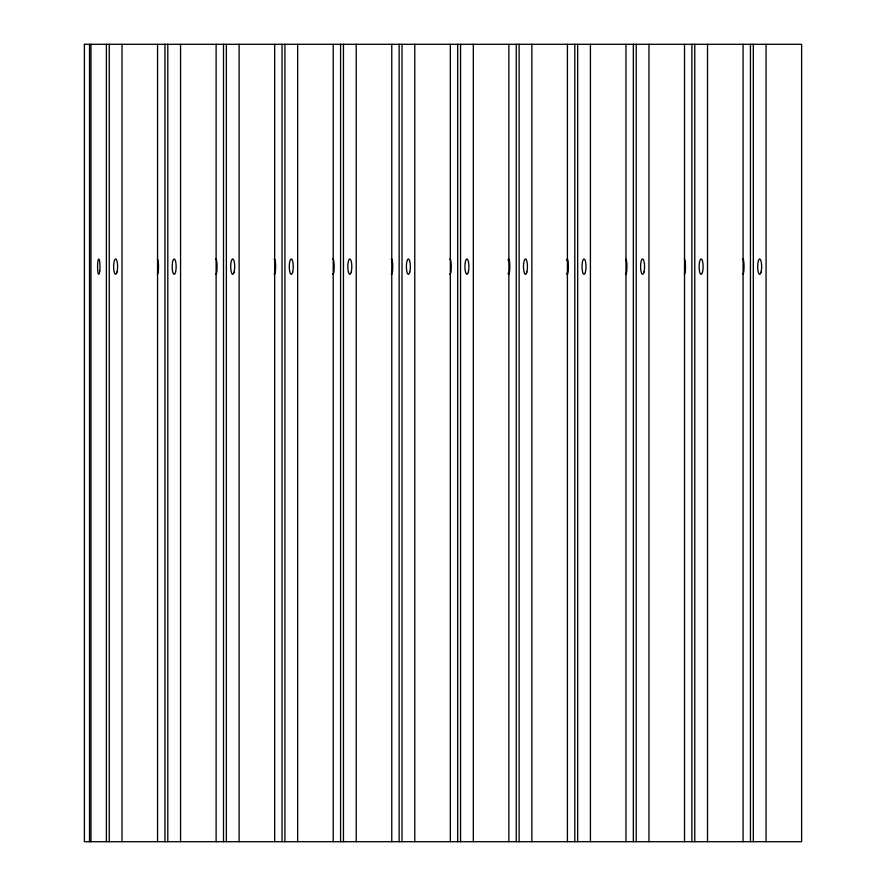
<?xml version="1.0" encoding="UTF-8"?>
<svg xmlns="http://www.w3.org/2000/svg" width="886" height="886" viewBox="0 0 886 886"><rect width="100%" height="100%" fill="white"/><g stroke="black" fill="none" stroke-linecap="round" stroke-linejoin="round"><path stroke-width="1.33" d="M84.38 44.3L801.62 44.3L801.62 841.7L84.38 841.7L84.38 44.3M766.069 44.3L766.069 841.7M753.322 44.3L753.322 841.7M750.453 44.3L750.453 841.7M743.077 44.3L743.077 841.7M707.526 44.3L707.526 841.7M694.768 44.3L694.768 841.7M691.9 44.3L691.9 841.7M684.524 44.3L684.524 841.7M648.973 44.3L648.973 841.7M636.214 44.3L636.214 841.7M633.346 44.3L633.346 841.7M625.97 44.3L625.97 841.7M590.419 44.3L590.419 841.7M577.672 44.3L577.672 841.7M574.804 44.3L574.804 841.7M567.417 44.3L567.417 841.7M531.866 44.3L531.866 841.7M519.118 44.3L519.118 841.7M516.25 44.3L516.25 841.7M508.863 44.3L508.863 841.7M473.323 44.3L473.323 841.7M460.565 44.3L460.565 841.7M457.697 44.3L457.697 841.7M450.321 44.3L450.321 841.7M414.77 44.3L414.77 841.7M402.011 44.3L402.011 841.7M399.143 44.3L399.143 841.7M391.767 44.3L391.767 841.7M356.216 44.3L356.216 841.7M343.458 44.3L343.458 841.7M340.589 44.3L340.589 841.7M333.214 44.3L333.214 841.7M297.663 44.3L297.663 841.7M284.915 44.3L284.915 841.7M282.047 44.3L282.047 841.7M274.66 44.3L274.66 841.7M239.12 44.3L239.12 841.7M226.362 44.3L226.362 841.7M223.494 44.3L223.494 841.7M216.118 44.3L216.118 841.7M180.567 44.3L180.567 841.7M167.808 44.3L167.808 841.7M164.94 44.3L164.94 841.7M157.564 44.3L157.564 841.7M122.013 44.3L122.013 841.7M109.255 44.3L109.255 841.7M106.386 44.3L106.386 841.7M90.981 44.3L90.981 841.7M89.53 44.3L89.53 841.7M157.32 258.989A7.664 1.196 -90 0 1 158.516 266.653A7.664 1.196 -90 0 1 157.32 274.317M215.874 258.989A7.664 1.196 -90 0 1 217.07 266.653A7.664 1.196 -90 0 1 215.874 274.317M274.117 259.244A7.664 1.196 -90 0 1 275.624 266.653A7.664 1.196 -90 0 1 274.117 274.062M332.671 259.244A7.664 1.196 -90 0 1 334.177 266.653A7.664 1.196 -90 0 1 332.671 274.062M391.213 259.244A7.664 1.196 -90 0 1 392.731 266.653A7.664 1.196 -90 0 1 391.213 274.062M449.767 259.244A7.664 1.196 -90 0 1 451.273 266.653A7.664 1.196 -90 0 1 449.767 274.062M508.032 260.019A7.664 1.196 -90 0 1 509.55 261.724A7.664 1.196 -90 0 1 509.55 271.581A7.664 1.196 -90 0 1 508.032 273.287M566.575 260.019A7.664 1.196 -90 0 1 568.103 261.724A7.664 1.196 -90 0 1 568.103 271.581A7.664 1.196 -90 0 1 566.575 273.287M626.037 259.244A7.664 1.196 -90 0 1 626.934 266.653A7.664 1.196 -90 0 1 626.037 274.062M684.28 258.989A7.664 1.196 -90 0 1 685.487 266.653A7.664 1.196 -90 0 1 684.28 274.317M742.833 258.989A7.664 1.196 -90 0 1 744.03 266.653A7.664 1.196 -90 0 1 742.833 274.317M117.007 272.068A7.664 1.982 -90 0 0 116.121 259.244A7.664 1.982 -90 0 0 113.696 268.635A7.664 1.982 -90 0 0 117.007 272.068M99.808 270.485A7.664 1.196 -90 0 0 98.767 258.989A7.664 1.196 -90 0 0 97.737 270.485A7.664 1.196 -90 0 0 99.808 270.485M175.561 272.068A7.664 1.982 -90 0 0 174.675 259.244A7.664 1.982 -90 0 0 172.249 268.635A7.664 1.982 -90 0 0 175.561 272.068M234.114 272.068A7.664 1.982 -90 0 0 233.228 259.244A7.664 1.982 -90 0 0 230.792 268.635A7.664 1.982 -90 0 0 234.114 272.068M292.668 272.068A7.664 1.982 -90 0 0 291.771 259.244A7.664 1.982 -90 0 0 289.345 268.635A7.664 1.982 -90 0 0 292.668 272.068M351.221 272.068A7.664 1.982 -90 0 0 350.324 259.244A7.664 1.982 -90 0 0 347.899 268.635A7.664 1.982 -90 0 0 351.221 272.068M409.764 272.068A7.664 1.982 -90 0 0 408.878 259.244A7.664 1.982 -90 0 0 406.452 268.635A7.664 1.982 -90 0 0 409.764 272.068M468.317 272.068A7.664 1.982 -90 0 0 467.431 259.244A7.664 1.982 -90 0 0 464.995 268.635A7.664 1.982 -90 0 0 468.317 272.068M526.871 272.068A7.664 1.982 -90 0 0 525.985 259.244A7.664 1.982 -90 0 0 523.548 268.635A7.664 1.982 -90 0 0 526.871 272.068M585.424 272.068A7.664 1.982 -90 0 0 584.527 259.244A7.664 1.982 -90 0 0 582.102 268.635A7.664 1.982 -90 0 0 585.424 272.068M643.967 272.068A7.664 1.982 -90 0 0 643.081 259.244A7.664 1.982 -90 0 0 640.656 268.635A7.664 1.982 -90 0 0 643.967 272.068M702.52 272.068A7.664 1.982 -90 0 0 701.634 259.244A7.664 1.982 -90 0 0 699.198 268.635A7.664 1.982 -90 0 0 702.52 272.068M761.074 272.068A7.664 1.982 -90 0 0 760.188 259.244A7.664 1.982 -90 0 0 757.751 268.635A7.664 1.982 -90 0 0 761.074 272.068"/></g></svg>
